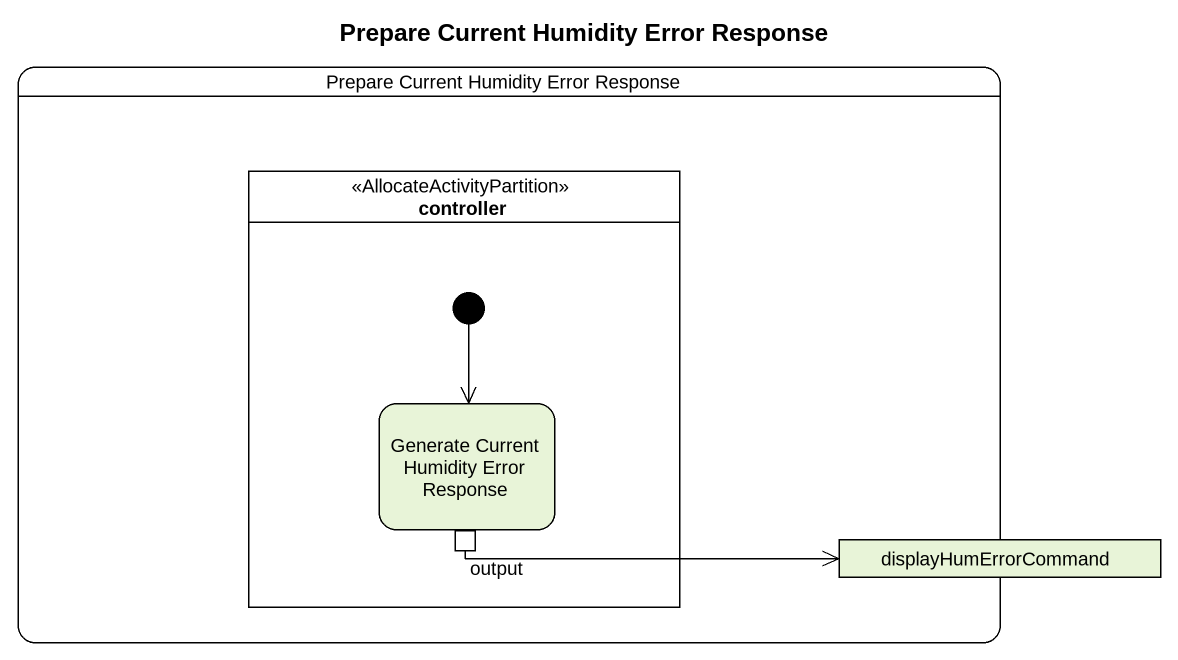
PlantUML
@startuml
title Prepare Current Humidity Error Response
hide empty description
state "Prepare Current Humidity Error Response" as Prepare_Current_Humidity {
  state controller <<AllocateActivityPartition>> {
    state "Generate Current Humidity Error Response" as Generate_Current_Humidity {
      state output <<outputPin>>
    }
    [*] --> Generate_Current_Humidity
  }
  state displayHumErrorCommand <<object>>
}
output -right-> displayHumErrorCommand
@enduml
